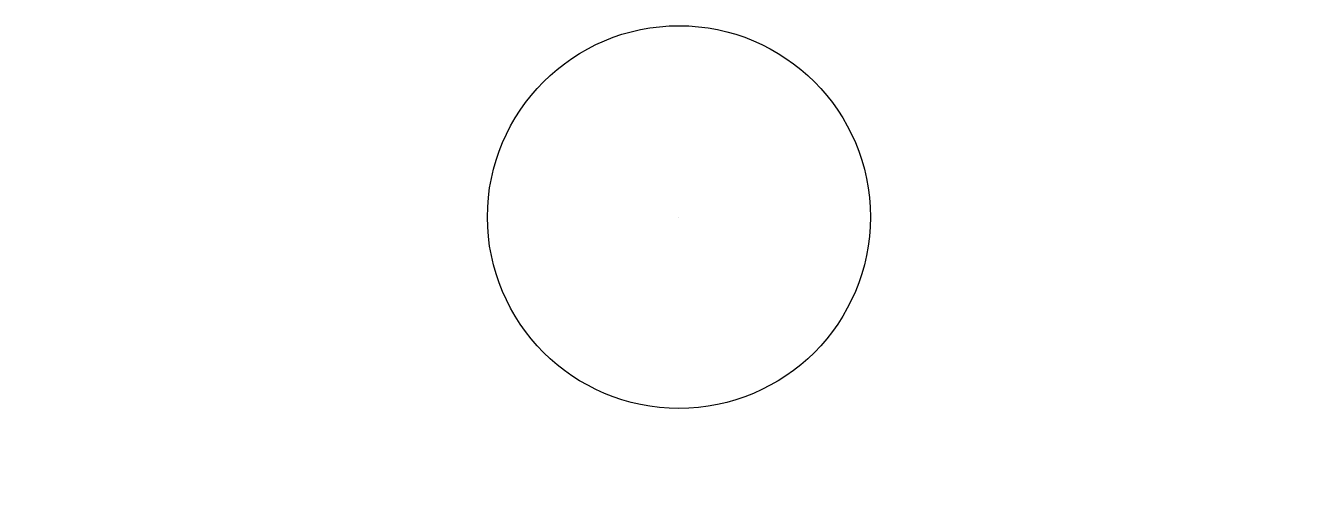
# Model space of a CAD drawing. Header units: metres. Extents: x -0.102 to 0.099, y -0.043 to 0.03.
import ezdxf
from ezdxf.enums import TextEntityAlignment as Align

# ---------------------------------------------------------------- set-up
doc = ezdxf.new("R2010")
doc.units = ezdxf.units.M
doc.layers.add('3D_Mast_XS_Steel01', color=253, linetype='Continuous')
doc.layers.add('3D_Tekst_XS_ColBlackS', color=250, linetype='Continuous')
doc.styles.add('MYRIAD', font='')
doc.styles.get('MYRIAD').set_extended_font_data('Myriad Pro', bold=True)

msp = doc.modelspace()

# ---------------------------------------------------------------- linework, layer by layer
at = {"layer": '3D_Mast_XS_Steel01'}
msp.add_polyline3d([(0, 0, -0.2), (0, 0, 0.2)], dxfattribs=at)
msp.add_circle((0, 0), 0.03, dxfattribs=at)

# ---------------------------------------------------------------- texts
at = {"layer": '3D_Tekst_XS_ColBlackS', "extrusion": (0, -1, -2.22045e-16), "style": 'MYRIAD'}
for tag, text, height, p in [('T09', 'T09', 0.09, (0, -0.085, 0.043)), ('T07', 'T07', 0.09, (0, 0.085, 0.043)), ('T08', 'T08', 0.06, (0, 0, 0.043))]:
    msp.add_attdef(tag, text=text, height=height, dxfattribs=at).set_placement(p, align=Align.MIDDLE_CENTER)

doc.saveas('drawing.dxf')
